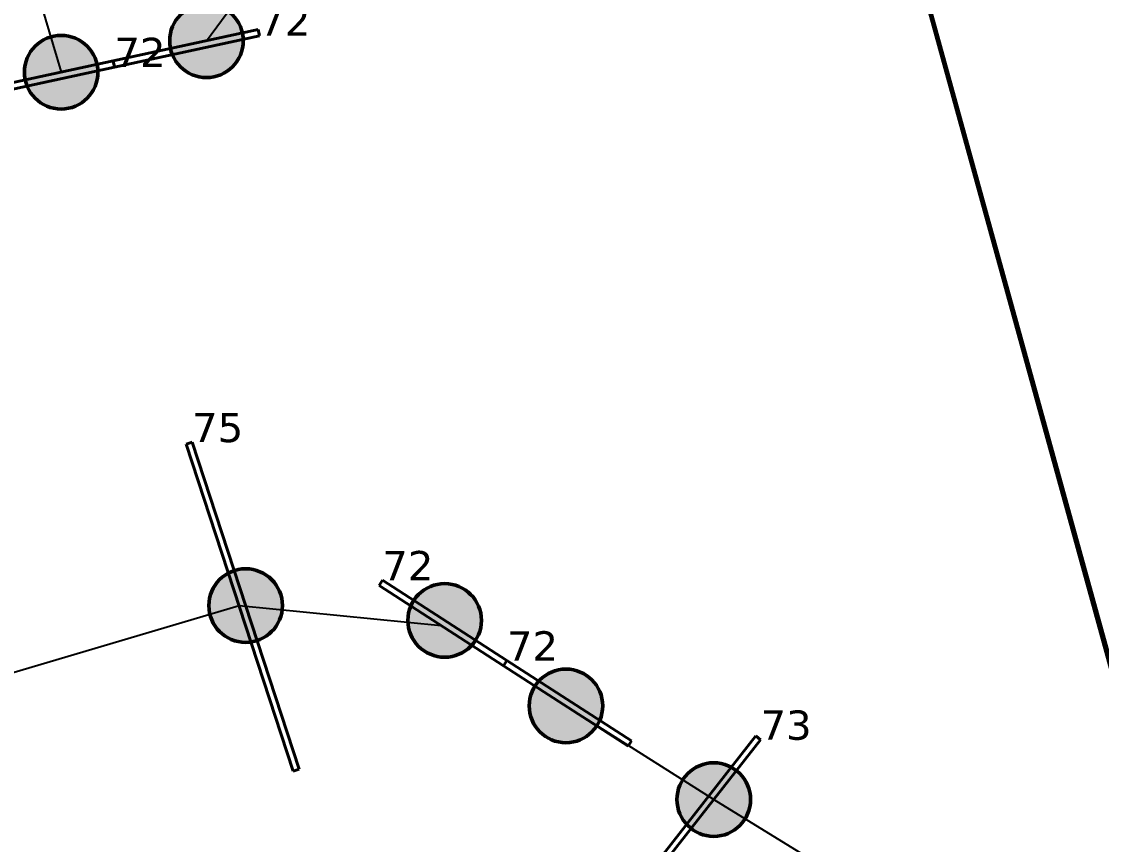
# Model space of a CAD drawing. Header units: millimetres. Extents: x -243740 to 150609, y -473655 to -165121.
# Drawn here: x 15462 to 22105, y -367444 to -362383 of the extents above; entities that cross this region are included whole.
import ezdxf

# ---------------------------------------------------------------- set-up
doc = ezdxf.new("R2010")
doc.units = ezdxf.units.MM
doc.linetypes.add('Штрих', pattern=[6.35, 3.175, -3.175])
for name, color, linetype in [('_HMI', 6, 'Continuous'), ('_Гр.ЩД-1C.10.4.I10.1', 6, 'Continuous'), ('_Гр.ЩД-1C.10.4.I7.5', 6, 'Continuous'), ('_Гр.ЩД-1C.10.4.I7.6', 6, 'Continuous'), ('_Гр.ЩД-1C.10.4.I8.5', 6, 'Continuous'), ('_Гр.ЩД-1C.10.4.I9.2', 6, 'Continuous'), ('_Гр.ЩД-1C.10.4.I9.3', 6, 'Continuous'), ('_Гр.ЩД-1C.10.4.I9.6', 6, 'Continuous'), ('Вставка', 252, 'Continuous')]:
    doc.layers.add(name, color=color, linetype=linetype)
for name, color, linetype, lineweight in [('_освещение_dali', 3, 'Continuous', 50), ('A-ANNO-DIMS', 7, 'Continuous', 9), ('DLX_LUM 17', 5, 'Continuous', 40), ('DLX_LUM 6', 5, 'Continuous', 40), ('DLX_LUM 9', 5, 'Continuous', 40), ('АР_монолит', 252, 'Continuous', 50)]:
    doc.layers.add(name, color=color, linetype=linetype, lineweight=lineweight)
doc.styles.add('GOST 2.304', font='')
doc.styles.add('TableTextStyle', font='')
doc.styles.get('GOST 2.304').set_extended_font_data('GOST Common')
doc.styles.get('TableTextStyle').set_extended_font_data('VERDANA.TTF')
doc.linetypes.add('Truba', pattern='A,3e-05,[4,MSH_7,S=1,R=0,X=0,Y=0],-3.022072', length=3.022102)
doc.dimstyles.new('М-200', dxfattribs={"dimtxt": 400, "dimasz": 160, "dimexe": 200, "dimexo": 400, "dimgap": 50, "dimtad": 1, "dimdec": 0, "dimzin": 0, "dimdsep": 46, "dimtxsty": 'GOST 2.304', "dimblk": 'ARCHTICK', "dimcen": 180, "dimdle": 200, "dimadec": 0, "dimazin": 0, "dimtfac": 1, "dimtdec": 0, "dimtmove": 1, "dimatfit": 0, "dimfxl": 1, "dimtolj": 1, "dimtzin": 0, "dimarcsym": 0})

# ---------------------------------------------------------------- blocks, each defined once
blk = doc.blocks.new('_ArchTick')
at = {"color": 0, "linetype": 'ByBlock', "const_width": 0.15}
blk.add_lwpolyline([(-0.5, -0.5), (0.5, 0.5)], dxfattribs=at)
blk = doc.blocks.new('*D46')
at = {"layer": 'A-ANNO-DIMS', "color": 0, "lineweight": -2, "transparency": 16777216}
blk.add_arc((-165703.8, -113309.3), 107894.2, 269.999998, 325.999999, dxfattribs=at)
at = {"layer": 'Defpoints', "color": 0, "lineweight": 30, "transparency": 16777216}
for p in [(-165703.8, -113309.3), (-165703.8, -113309.3), (-75741.3, -173989.8), (-131171, -215527.9), (-165703.8, -221903.3)]:
    blk.add_point(p, dxfattribs=at)
at = {"layer": 'A-ANNO-DIMS', "color": 0, "lineweight": -2, "transparency": 16777216, "xscale": 160, "yscale": 160, "zscale": 160}
for p, rotation in [((-76255.4, -173643), 55.99999895826774), ((-165703.8, -221203.5), 179.9999981265246)]:
    blk.add_blockref('_ArchTick', p, dxfattribs=dict(at, rotation=rotation))
at = {"layer": 'A-ANNO-DIMS', "color": 0, "transparency": 16777216, "insert": (-114299.5, -207822), "char_height": 400, "attachment_point": 5, "rotation": 28.54122, "style": 'GOST 2.304'}
blk.add_mtext('\\A1;56,0%%D', dxfattribs=at)
blk = doc.blocks.new('A$Caabd1818')
at = {"layer": 'DLX_LUM 17'}
for points in [[(12505.5, 32540.7, 0), (12541.6, 32552.5, 0)], [(12541.6, 32552.5, 0), (12505.5, 32540.7, 0)], [(12541.6, 32552.5, 0), (12505.5, 32540.7, 0)], [(12505.5, 32540.7, 0), (12541.6, 32552.5, 0)], [(12541.6, 32552.5, 0), (12541.6, 32552.5, 0)], [(12541.6, 32552.5, 0), (13199.5, 30541.4, 0)], [(13199.5, 30541.4, 0), (12541.6, 32552.5, 0)], [(12541.6, 32552.5, 0), (12541.6, 32552.5, 0)], [(13199.5, 30541.4, 0), (12541.6, 32552.5, 0)], [(12541.6, 32552.5, 0), (13199.5, 30541.4, 0)], [(13163.4, 30529.6, 0), (12505.5, 32540.7, 0)], [(12505.5, 32540.7, 0), (12505.5, 32540.7, 0)], [(12505.5, 32540.7, 0), (13163.4, 30529.6, 0)], [(12505.5, 32540.7, 0), (12505.5, 32540.7, 0)], [(12505.5, 32540.7, 0), (13163.4, 30529.6, 0)], [(13163.4, 30529.6, 0), (12505.5, 32540.7, 0)], [(13199.5, 30541.4, 0), (13163.4, 30529.6, 0)], [(13163.4, 30529.6, 0), (13199.5, 30541.4, 0)], [(13163.4, 30529.6, 0), (13199.5, 30541.4, 0)], [(13199.5, 30541.4, 0), (13163.4, 30529.6, 0)], [(13163.4, 30529.6, 0), (13163.4, 30529.6, 0)], [(13163.4, 30529.6, 0), (13163.4, 30529.6, 0)], [(13199.5, 30541.4, 0), (13199.5, 30541.4, 0)], [(13199.5, 30541.4, 0), (13199.5, 30541.4, 0)]]:
    blk.add_polyline3d(points, dxfattribs=at)
at = {"layer": 'DLX_LUM 6'}
for points in [[(15260.4, 29789.2, 0), (16008.5, 30745.3, 0)], [(16008.5, 30745.3, 0), (15260.4, 29789.2, 0)], [(16008.5, 30745.3, 0), (15260.4, 29789.2, 0)], [(15260.4, 29789.2, 0), (16008.5, 30745.3, 0)], [(16038.4, 30721.9, 0), (15290.3, 29765.8, 0)], [(15290.3, 29765.8, 0), (16038.4, 30721.9, 0)], [(15290.3, 29765.8, 0), (16038.4, 30721.9, 0)], [(16038.4, 30721.9, 0), (15290.3, 29765.8, 0)], [(16008.5, 30745.3, 0), (16008.5, 30745.3, 0)], [(16008.5, 30745.3, 0), (16038.4, 30721.9, 0)], [(16038.4, 30721.9, 0), (16008.5, 30745.3, 0)], [(16008.5, 30745.3, 0), (16008.5, 30745.3, 0)], [(16038.4, 30721.9, 0), (16008.5, 30745.3, 0)], [(16008.5, 30745.3, 0), (16038.4, 30721.9, 0)], [(16038.4, 30721.9, 0), (16038.4, 30721.9, 0)], [(16038.4, 30721.9, 0), (16038.4, 30721.9, 0)]]:
    blk.add_polyline3d(points, dxfattribs=at)
at = {"layer": 'DLX_LUM 9'}
for points in [[(12055.6, 34896.7, 0), (12947, 35089.4, 0)], [(12947, 35089.4, 0), (12055.6, 34896.7, 0)], [(12947, 35089.4, 0), (12055.6, 34896.7, 0)], [(12055.6, 34896.7, 0), (12947, 35089.4, 0)], [(12947, 35089.4, 0), (12947, 35089.4, 0)], [(12947, 35089.4, 0), (12955.1, 35052.3, 0)], [(12955.1, 35052.3, 0), (12947, 35089.4, 0)], [(12947, 35089.4, 0), (12947, 35089.4, 0)], [(12955.1, 35052.3, 0), (12947, 35089.4, 0)], [(12947, 35089.4, 0), (12955.1, 35052.3, 0)], [(12955.1, 35052.3, 0), (12063.7, 34859.5, 0)], [(12063.7, 34859.5, 0), (12955.1, 35052.3, 0)], [(12063.7, 34859.5, 0), (12955.1, 35052.3, 0)], [(12955.1, 35052.3, 0), (12063.7, 34859.5, 0)], [(12955.1, 35052.3, 0), (12955.1, 35052.3, 0)], [(12955.1, 35052.3, 0), (12955.1, 35052.3, 0)], [(11164.2, 34703.9, 0), (12055.6, 34896.7, 0)], [(12055.6, 34896.7, 0), (11164.2, 34703.9, 0)], [(12055.6, 34896.7, 0), (11164.2, 34703.9, 0)], [(11164.2, 34703.9, 0), (12055.6, 34896.7, 0)], [(12055.6, 34896.7, 0), (12055.6, 34896.7, 0)], [(12055.6, 34896.7, 0), (12063.7, 34859.5, 0)], [(12063.7, 34859.5, 0), (12055.6, 34896.7, 0)], [(12055.6, 34896.7, 0), (12055.6, 34896.7, 0)], [(12063.7, 34859.5, 0), (12055.6, 34896.7, 0)], [(12055.6, 34896.7, 0), (12063.7, 34859.5, 0)], [(12063.7, 34859.5, 0), (12055.6, 34896.7, 0)], [(12055.6, 34896.7, 0), (12055.6, 34896.7, 0)], [(12055.6, 34896.7, 0), (12063.7, 34859.5, 0)], [(12055.6, 34896.7, 0), (12055.6, 34896.7, 0)], [(12055.6, 34896.7, 0), (12063.7, 34859.5, 0)], [(12063.7, 34859.5, 0), (12055.6, 34896.7, 0)], [(12063.7, 34859.5, 0), (11172.3, 34666.7, 0)], [(11172.3, 34666.7, 0), (12063.7, 34859.5, 0)], [(11172.3, 34666.7, 0), (12063.7, 34859.5, 0)], [(12063.7, 34859.5, 0), (11172.3, 34666.7, 0)], [(12063.7, 34859.5, 0), (12063.7, 34859.5, 0)], [(12063.7, 34859.5, 0), (12063.7, 34859.5, 0)], [(12063.7, 34859.5, 0), (12063.7, 34859.5, 0)], [(12063.7, 34859.5, 0), (12063.7, 34859.5, 0)], [(13691.1, 31671, 0), (13711.7, 31702.9, 0)], [(13711.7, 31702.9, 0), (13691.1, 31671, 0)], [(13711.7, 31702.9, 0), (13691.1, 31671, 0)], [(13691.1, 31671, 0), (13711.7, 31702.9, 0)], [(13711.7, 31702.9, 0), (13711.7, 31702.9, 0)], [(13711.7, 31702.9, 0), (14478.3, 31209, 0)], [(14478.3, 31209, 0), (13711.7, 31702.9, 0)], [(13711.7, 31702.9, 0), (13711.7, 31702.9, 0)], [(14478.3, 31209, 0), (13711.7, 31702.9, 0)], [(13711.7, 31702.9, 0), (14478.3, 31209, 0)], [(14457.8, 31177, 0), (13691.1, 31671, 0)], [(13691.1, 31671, 0), (13691.1, 31671, 0)], [(13691.1, 31671, 0), (14457.8, 31177, 0)], [(13691.1, 31671, 0), (13691.1, 31671, 0)], [(13691.1, 31671, 0), (14457.8, 31177, 0)], [(14457.8, 31177, 0), (13691.1, 31671, 0)], [(14457.7, 31177, 0), (14478.3, 31209, 0)], [(14478.3, 31209, 0), (14457.7, 31177, 0)], [(14478.3, 31209, 0), (14457.7, 31177, 0)], [(14457.7, 31177, 0), (14478.3, 31209, 0)], [(15224.4, 30683.1, 0), (14457.7, 31177, 0)], [(14457.7, 31177, 0), (14457.7, 31177, 0)], [(14457.7, 31177, 0), (15224.4, 30683.1, 0)], [(14457.7, 31177, 0), (14457.7, 31177, 0)], [(14457.7, 31177, 0), (15224.4, 30683.1, 0)], [(15224.4, 30683.1, 0), (14457.7, 31177, 0)], [(14478.3, 31209, 0), (14457.8, 31177, 0)], [(14457.8, 31177, 0), (14478.3, 31209, 0)], [(14457.8, 31177, 0), (14478.3, 31209, 0)], [(14478.3, 31209, 0), (14457.8, 31177, 0)], [(14457.8, 31177, 0), (14457.8, 31177, 0)], [(14457.8, 31177, 0), (14457.8, 31177, 0)], [(14478.3, 31209, 0), (14478.3, 31209, 0)], [(14478.3, 31209, 0), (14478.3, 31209, 0)], [(14478.3, 31209, 0), (14478.3, 31209, 0)], [(14478.3, 31209, 0), (15245, 30715, 0)], [(15245, 30715, 0), (14478.3, 31209, 0)], [(14478.3, 31209, 0), (14478.3, 31209, 0)], [(15245, 30715, 0), (14478.3, 31209, 0)], [(14478.3, 31209, 0), (15245, 30715, 0)], [(15245, 30715, 0), (15224.4, 30683.1, 0)], [(15224.4, 30683.1, 0), (15245, 30715, 0)], [(15224.4, 30683.1, 0), (15245, 30715, 0)], [(15245, 30715, 0), (15224.4, 30683.1, 0)], [(15245, 30715, 0), (15245, 30715, 0)], [(15245, 30715, 0), (15245, 30715, 0)], [(15224.4, 30683.1, 0), (15224.4, 30683.1, 0)], [(15224.4, 30683.1, 0), (15224.4, 30683.1, 0)]]:
    blk.add_polyline3d(points, dxfattribs=at)
blk = doc.blocks.new('A$Cab2378fa')
at = {"lineweight": 25, "true_color": 0xfff5f5}
h = blk.add_hatch(color=7, dxfattribs=at)
h.dxf.hatch_style = 1
h.paths.add_polyline_path([(0, 0), (-141.6, -170.3, 0.174923), (3, -222.4, 0.197808), (162.3, -156.8)])
h.paths.add_polyline_path([(-163.2, 157.6), (0, 0), (147.8, 177.8, 0.175398), (3, 230.2, 0.209014)])
at = {"lineweight": 25}
h = blk.add_hatch(color=0, dxfattribs=at)
h.paths.add_polyline_path([(162.3, -156.8, 0.442338), (147.8, 177.8), (0, 0)])
h.paths.add_polyline_path([(-141.6, -170.3), (0, 0), (-163.2, 157.6, 0.430096)])
blk.add_circle((3, 3.9), 226.3)
blk = doc.blocks.new('Оси200')
at = {"layer": 'A-ANNO-DIMS'}
dim = blk.add_angular_dim_2l(base=(-131171, -215527.9), line1=((-165703.8, -113309.3), (-75741.3, -173989.8)), line2=((-165703.8, -113309.3), (-165703.8, -221903.3)), text='56,0%%D', dimstyle='М-200', override={"dimadec": 2, "dimtmove": 2}, dxfattribs=at)
dim.commit()
dim.dimension.update_dxf_attribs({"geometry": '*D46', "text_midpoint": (-114299.5, -207822), "dimtype": 130})
blk = doc.blocks.new('A$C010e0e93')
at = {"layer": 'A-ANNO-DIMS'}
blk.add_blockref('Оси200', (404603.7, 213803.6), dxfattribs=at)

msp = doc.modelspace()

# ---------------------------------------------------------------- block references
at = {"layer": 'Вставка', "linetype": 'Truba', "lineweight": 30, "ltscale": 100}
msp.add_blockref('A$C010e0e93', (-234640, -397437.2), dxfattribs=at)

# ---------------------------------------------------------------- next in the draw order: linework, layer by layer
at = {"layer": '_HMI', "ltscale": 100}
for points in [[(9098.7, -331149.3), (12250.9, -330438.3), (28523.4, -389441.5)], [(9449.4, -345146.6), (16018.6, -344104.3), (28517.8, -389435.3)]]:
    msp.add_lwpolyline(points, dxfattribs=at)
at = {"layer": '_Гр.ЩД-1C.10.4.I10.1', "ltscale": 100}
msp.add_lwpolyline([(28523.4, -389381.8), (8163.4, -315632.4)], dxfattribs=at)
at = {"layer": '_Гр.ЩД-1C.10.4.I7.5', "ltscale": 100}
msp.add_lwpolyline([(13787.6, -366866.3), (16800.3, -365974.9), (18044.1, -366097.8), (18810.8, -366591.7), (19720.1, -367167.9), (20617.6, -367719.3), (20643.2, -367926), (19290.4, -368018.7), (19260, -367756), (17196.4, -367956.4), (17196.4, -368182.8), (14622.5, -368346.5)], dxfattribs=at)
at = {"layer": '_Гр.ЩД-1C.10.4.I7.6', "ltscale": 100}
for points in [[(15387.8, -361624.4), (15705.4, -362694.3), (16599.3, -362501), (18627.9, -359751.3)], [(20401.1, -359960.5), (28508, -389445.1)]]:
    msp.add_lwpolyline(points, dxfattribs=at)
at = {"layer": '_Гр.ЩД-1C.10.4.I8.5', "ltscale": 100}
msp.add_lwpolyline([(17830.3, -350648.4), (28503.5, -389381.8)], dxfattribs=at)
at = {"layer": '_Гр.ЩД-1C.10.4.I9.2', "ltscale": 100}
msp.add_lwpolyline([(15435.3, -341988.9), (28543.9, -389381.8)], dxfattribs=at)
at = {"layer": '_Гр.ЩД-1C.10.4.I9.3', "ltscale": 100}
msp.add_lwpolyline([(13422.1, -334687.7), (28503.5, -389381.8)], dxfattribs=at)
at = {"layer": '_Гр.ЩД-1C.10.4.I9.6', "ltscale": 100}
msp.add_lwpolyline([(11373.7, -327260.7), (28523.4, -389441.5)], dxfattribs=at)

# ---------------------------------------------------------------- next in the draw order: block references
at = {"layer": '_освещение_dali', "color": 5, "ltscale": 100}
for p in [(16596.3, -362504.9), (15702.4, -362698.2), (16837.3, -365978.8), (18061.7, -366069.8), (18807.8, -366595.7), (19717.2, -367171.8)]:
    msp.add_blockref('A$Cab2378fa', p, dxfattribs=at)
at = {"layer": 'Defpoints', "linetype": 'Truba', "ltscale": 100}
msp.add_blockref('A$Caabd1818', (3969.7, -397521.8), dxfattribs=at)

# ---------------------------------------------------------------- next in the draw order: texts
at = {"layer": '_освещение_dali', "color": 143, "true_color": 0x77b4be, "style": 'TableTextStyle'}
for p in [(16924.7, -362469.5), (16033.3, -362662.3)]:
    msp.add_text('72', height=180, dxfattribs=at).set_placement(p)
at = {"layer": '_освещение_dali', "color": 132, "true_color": 0x32c8d4, "style": 'TableTextStyle'}
for s, p in [('75', (16511.3, -364969.3)), ('72', (17681.3, -365818.9)), ('72', (18448, -366312.8)), ('73', (20008.1, -366799.9))]:
    msp.add_text(s, height=180, dxfattribs=at).set_placement(p)

doc.saveas('drawing.dxf')
